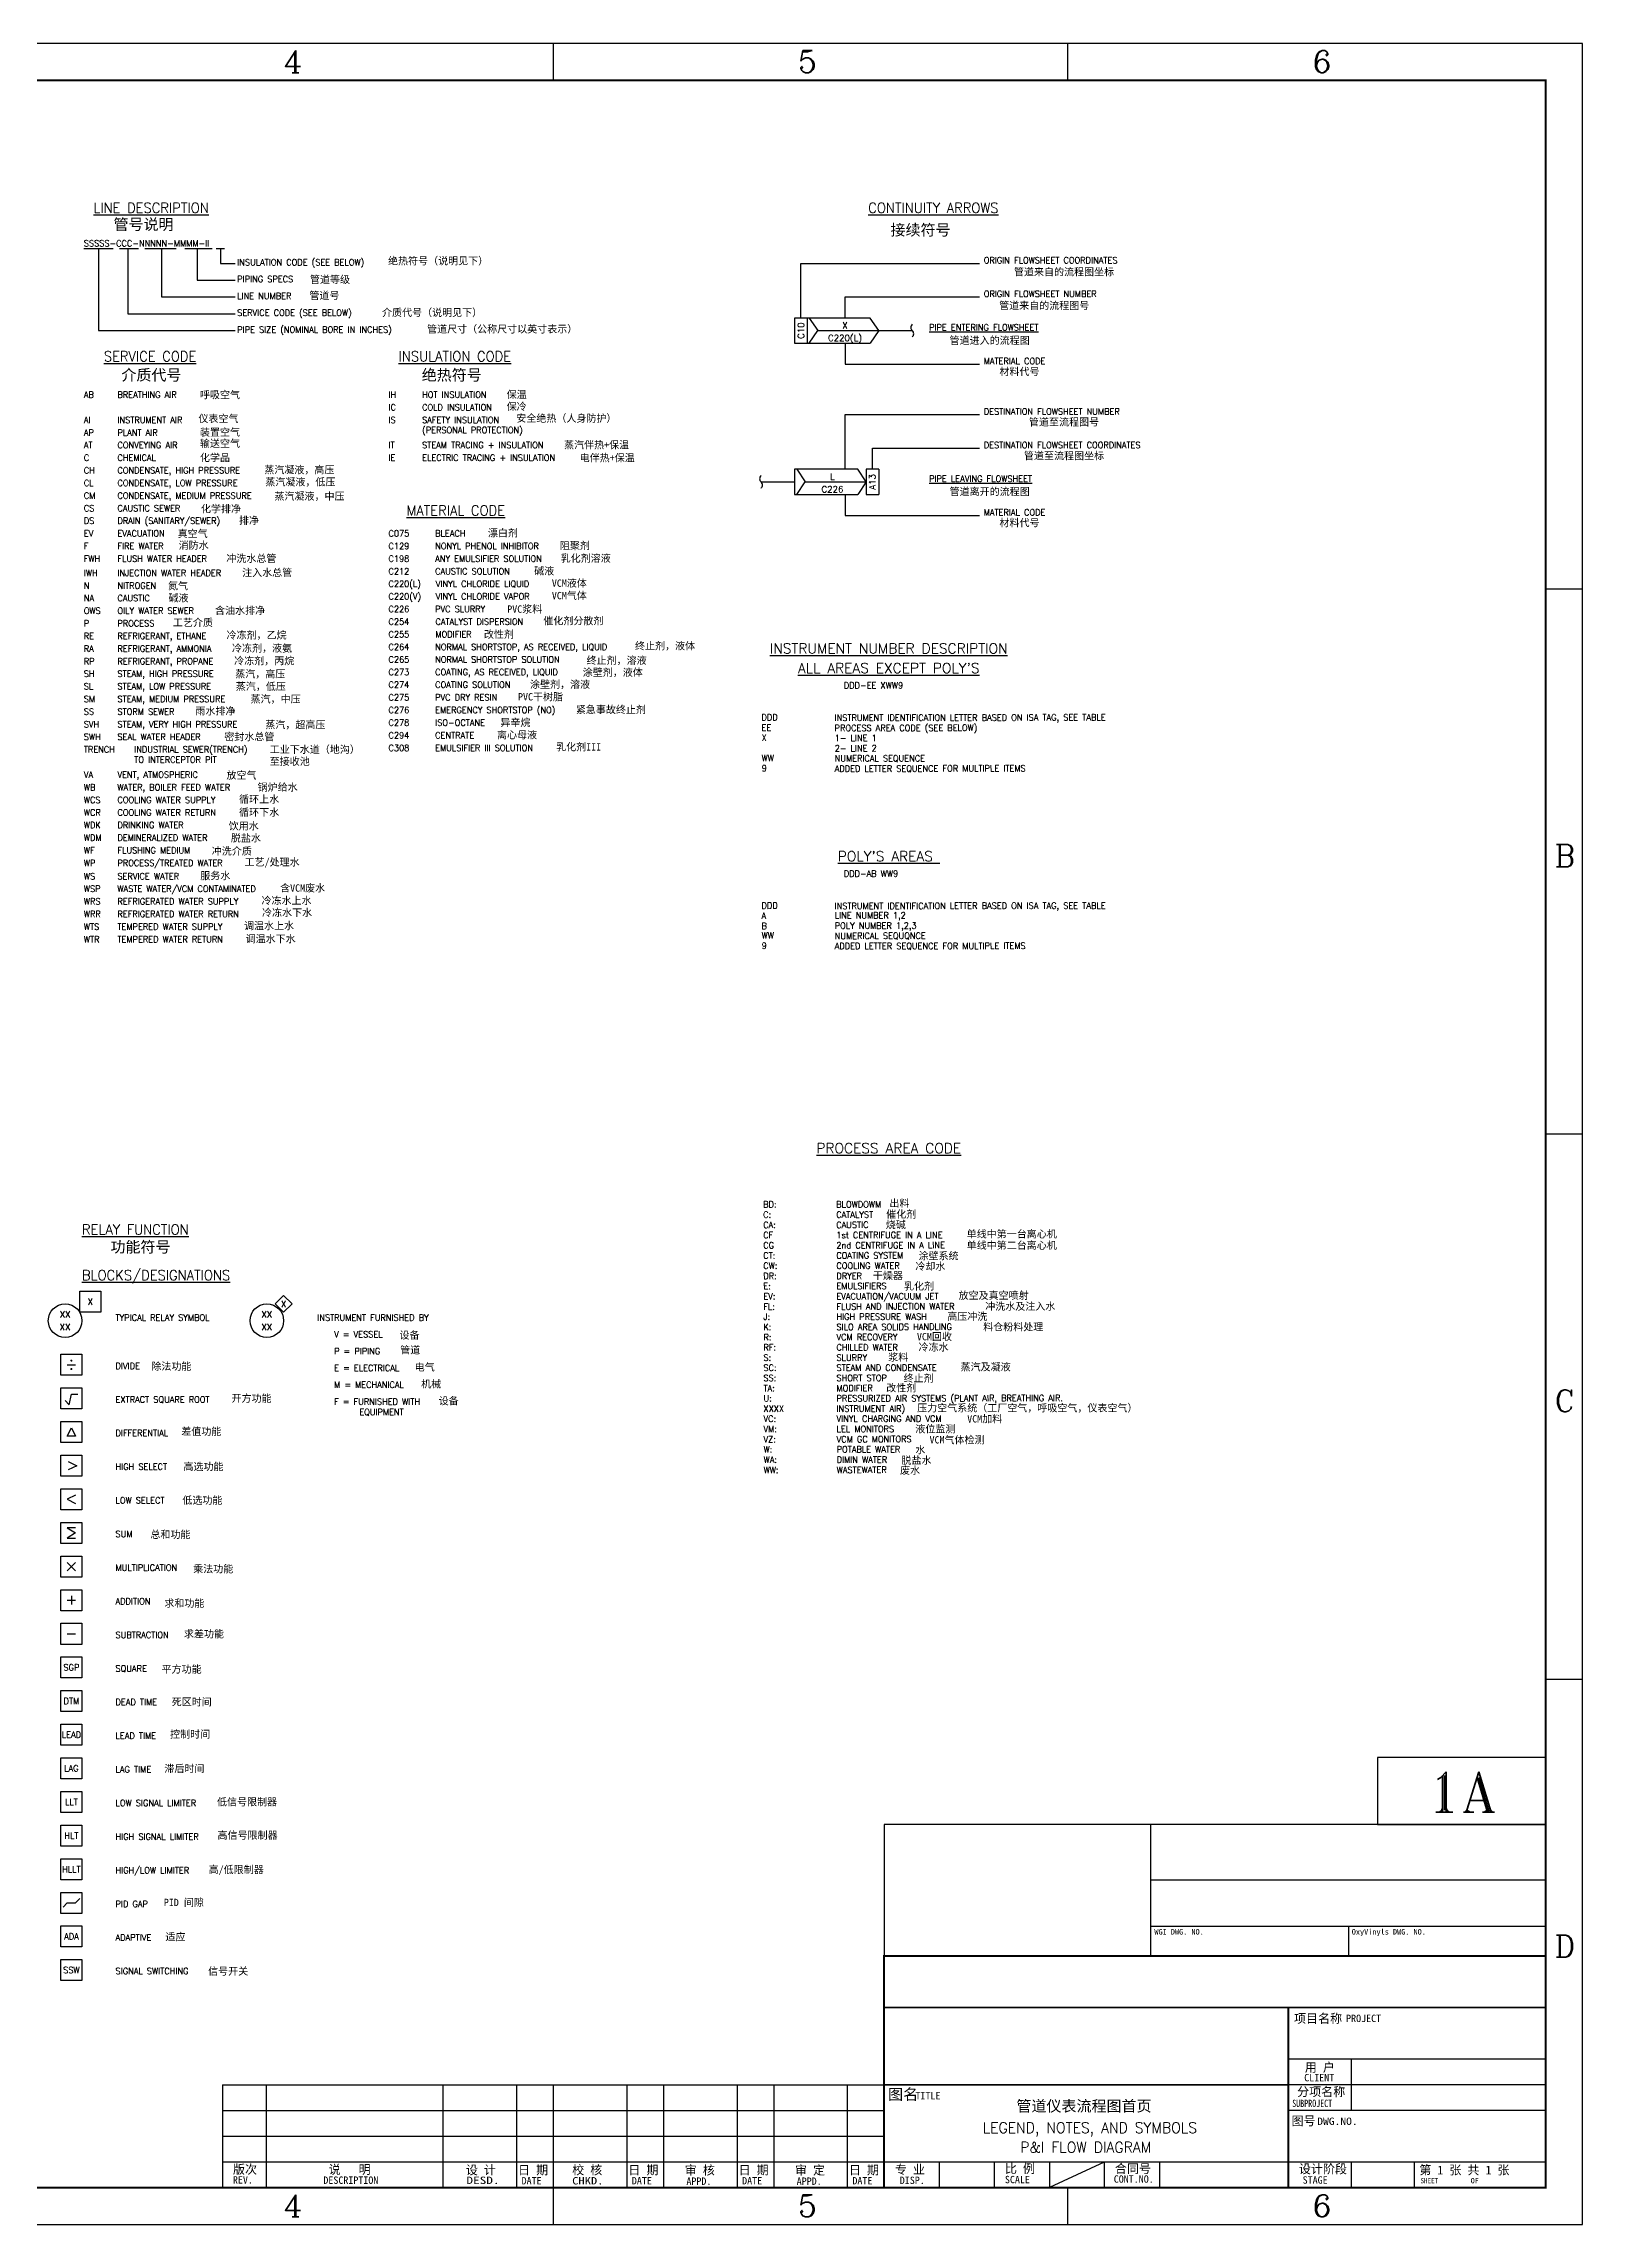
# Model space of a CAD drawing. Extents: x -384 to 457, y -225 to 369.
# Drawn here: x 37 to 457, y -225 to 369 of the extents above; entities that cross this region are included whole.
import ezdxf
from ezdxf.enums import TextEntityAlignment as Align

# ---------------------------------------------------------------- set-up
doc = ezdxf.new("R2010")
doc.units = 0
doc.header["$LTSCALE"] = 0.5
doc.header["$MEASUREMENT"] = 0
doc.layers.get('0').update_dxf_attribs({"linetype": 'CONTINUOUS'})
for name, color, linetype in [('1', 7, 'CONTINUOUS'), ('59', 7, 'CONTINUOUS'), ('BORDER', 5, 'CONTINUOUS'), ('EQUIPMENT', 1, 'CONTINUOUS'), ('INSTRUMENTS', 3, 'CONTINUOUS'), ('MEDIUM', 6, 'CONTINUOUS'), ('TEXT', 4, 'CONTINUOUS'), ('TEXTINST', 3, 'CONTINUOUS')]:
    doc.layers.add(name, color=color, linetype=linetype)
doc.styles.add('hz', font='SimSun.ttf')
doc.styles.add('ROMANC', font='ROMANC')
doc.styles.add('ROMANS', font='romans', dxfattribs={"width": 0.95, "height": 0.09375})
doc.styles.add('ROMANT', font='romant')
doc.styles.add('txt', font='TXT', dxfattribs={"height": 0.2})

# ---------------------------------------------------------------- blocks, each defined once
blk = doc.blocks.new('LM-INS')
at = {"layer": 'INSTRUMENTS'}
blk.add_circle((0.25, 0), 0.25, dxfattribs=at)
at = {"layer": 'TEXTINST', "style": 'ROMANS'}
for tag, height, p in [('MAJOR', 0.092839, (0.25, 0.046875)), ('MINOR', 0.0937, (0.25, -0.140625))]:
    blk.add_attdef(tag, text='', height=height, dxfattribs=at).set_placement(p, align=Align.CENTER)
blk = doc.blocks.new('BOX')
at = {"layer": 'INSTRUMENTS'}
for p, q in [((0, -0.15625), (0, 0.15625)), ((0, 0.15625), (0.3125, 0.15625)), ((0.3125, 0.15625), (0.3125, -0.15625)), ((0.3125, -0.15625), (0, -0.15625))]:
    blk.add_line(p, q, dxfattribs=at)
blk = doc.blocks.new('SQRT')
at = {"layer": 'INSTRUMENTS'}
for p, q in [((-0.0625, 0.0625), (0, 0)), ((0, 0), (0.03125, 0.15625)), ((0.03125, 0.15625), (0.125, 0.15625))]:
    blk.add_line(p, q, dxfattribs=at)
blk = doc.blocks.new('DELTA')
at = {"layer": 'INSTRUMENTS'}
for p, q in [((0, 0), (0.0625, 0.125)), ((0.125, 0), (0, 0)), ((0.0625, 0.125), (0.125, 0))]:
    blk.add_line(p, q, dxfattribs=at)
blk = doc.blocks.new('GT')
at = {"layer": 'INSTRUMENTS'}
for p, q in [((-0.125, 0.0625), (0, 0)), ((0, 0), (-0.125, -0.0625))]:
    blk.add_line(p, q, dxfattribs=at)
blk = doc.blocks.new('LT')
at = {"layer": 'INSTRUMENTS'}
for p, q in [((0.125, 0.0625), (0, 0)), ((0, 0), (0.125, -0.0625))]:
    blk.add_line(p, q, dxfattribs=at)
blk = doc.blocks.new('SUM')
at = {"layer": 'INSTRUMENTS'}
for p, q in [((0, 0.15625), (0.3125, 0.15625)), ((0, -0.15625), (0, 0.15625)), ((0.09375, 0.078125), (0.21875, 0)), ((0.21875, 0.078125), (0.09375, 0.078125)), ((0.21875, 0), (0.09375, -0.078125)), ((0.3125, 0.15625), (0.3125, -0.15625)), ((0.3125, -0.15625), (0, -0.15625)), ((0.09375, -0.078125), (0.21875, -0.078125))]:
    blk.add_line(p, q, dxfattribs=at)
blk = doc.blocks.new('FLOWSHT1')
at = {"layer": 'EQUIPMENT'}
for p, q in [((0, 0.1875), (0, -0.1875)), ((1.125, 0.1875), (0, 0.1875)), ((0.1875, 0.1875), (0.1875, -0.1875)), ((0.21875, 0.1875), (0.34375, 0)), ((0.21875, -0.1875), (0.34375, 0)), ((0.34375, 0), (1.25, 0)), ((1.25, 0), (1.125, 0.1875)), ((1.25, 0), (1.125, -0.1875)), ((0, -0.1875), (1.125, -0.1875))]:
    blk.add_line(p, q, dxfattribs=at)
at = {"layer": 'TEXT', "style": 'ROMANS'}
blk.add_attdef('ORIGIN', text='', height=0.09375, rotation=90, dxfattribs=at).set_placement((0.09375, 0), align=Align.MIDDLE)
for tag, p in [('FLOWSHEET', (0.75, 0.03125)), ('MATCODE', (0.75, -0.15625))]:
    blk.add_attdef(tag, text='', height=0.09375, dxfattribs=at).set_placement(p, align=Align.CENTER)
blk = doc.blocks.new('FLOWSHT2')
at = {"layer": 'EQUIPMENT'}
for p, q in [((-0.3125, 0.1875), (-1.25, 0.1875)), ((-1.25, 0.1875), (-1.25, -0.1875)), ((-1.21875, 0.1875), (-1.09375, 0)), ((-1.21875, -0.1875), (-1.09375, 0)), ((-1.09375, 0), (-0.1875, 0)), ((-0.1875, 0), (-0.3125, 0.1875)), ((-0.1875, 0), (-0.3125, -0.1875)), ((-0.1875, 0.1875), (-0.1875, -0.1875)), ((0, 0.1875), (-0.1875, 0.1875)), ((0, 0.1875), (0, -0.1875)), ((-1.25, -0.1875), (-0.3125, -0.1875)), ((-0.1875, -0.1875), (0, -0.1875))]:
    blk.add_line(p, q, dxfattribs=at)
at = {"layer": 'TEXT', "style": 'ROMANS'}
for tag, p in [('FLOWSHEET', (-0.6875, 0.03125)), ('MATCODE', (-0.6875, -0.15625))]:
    blk.add_attdef(tag, text='', height=0.09375, dxfattribs=at).set_placement(p, align=Align.CENTER)
blk.add_attdef('ORIGIN', text='', height=0.09375, rotation=90, dxfattribs=at).set_placement((-0.09375, 0), align=Align.MIDDLE)
blk = doc.blocks.new('LINEBRK')
at = {"layer": 'INSTRUMENTS'}
for centre, start, end in [((0.041, 0.047), 131.1859, 228.8141), ((-0.041, -0.047), 311.1859, 48.8141)]:
    blk.add_arc(centre, 0.0623, start, end, dxfattribs=at)
blk = doc.blocks.new('MULTIPLE')
at = {"layer": 'INSTRUMENTS'}
for p, q in [((0, 0), (0, 0.3125)), ((0, 0.3125), (0.3125, 0.3125)), ((0.3125, 0), (0, 0)), ((0.21875, 0.21875), (0.09375, 0.09375)), ((0.09375, 0.21875), (0.21875, 0.09375)), ((0.3125, 0.3125), (0.3125, 0))]:
    blk.add_line(p, q, dxfattribs=at)
blk = doc.blocks.new('RELAY')
at = {"layer": 'INSTRUMENTS'}
for p, q in [((0, 0.3125), (0.3125, 0.3125)), ((0, 0), (0, 0.3125)), ((0.3125, 0), (0, 0)), ((0.3125, 0.3125), (0.3125, 0))]:
    blk.add_line(p, q, dxfattribs=at)
at = {"layer": 'TEXT', "style": 'ROMANS', "width": 0.95}
blk.add_attdef('RELAY', text='', height=0.09375, dxfattribs=at).set_placement((0.15625, 0.15625), align=Align.MIDDLE)
blk = doc.blocks.new('FURNISH')
at = {"layer": 'INSTRUMENTS'}
for p, q in [((-0.0625, 0.0625), (0.0625, 0.1875)), ((0.0625, -0.0625), (-0.0625, 0.0625)), ((0.0625, 0.1875), (0.1875, 0.0625)), ((0.1875, 0.0625), (0.0625, -0.0625))]:
    blk.add_line(p, q, dxfattribs=at)
at = {"layer": 'TEXT', "style": 'ROMANS', "width": 0.95}
blk.add_attdef('FURNISH', text='', height=0.0938, dxfattribs=at).set_placement((0.0625, 0.0625), align=Align.MIDDLE)
blk = doc.blocks.new('PID_ABBR')
at = {"layer": 'MEDIUM'}
for p, q in [((-2.5, 1), (-2.5, 0)), ((0, 1), (-2.5, 1)), ((0, 0), (0, 1)), ((-2.5, 0), (0, 0))]:
    blk.add_line(p, q, dxfattribs=at)
at = {"layer": 'MEDIUM', "style": 'ROMANT'}
blk.add_attdef('ABBR', text='', height=0.6, dxfattribs=at).set_placement((-1.25, 0.1875), align=Align.CENTER)
blk = doc.blocks.new('V16')
at = {"layer": 'EQUIPMENT', "style": 'ROMANS'}
blk.add_attdef('EQUIP', text='', height=0.15, dxfattribs=at).set_placement((0, 0), align=Align.MIDDLE)

msp = doc.modelspace()

# ---------------------------------------------------------------- linework, layer by layer
at = {"color": 1}
for p, q in [((456.63, 368.65), (-384.37, 368.65)), ((176.31, 358.65), (176.31, 368.65)), ((316.48, 358.65), (316.48, 368.65)), ((456.63, -225.35), (456.63, 368.65)), ((446.63, 220.15), (456.63, 220.15)), ((446.63, 71.65), (456.63, 71.65)), ((446.63, -76.85), (456.63, -76.85)), ((176.31, -225.35), (176.31, -215.35)), ((316.48, -225.35), (316.48, -215.35)), ((-384.37, -225.35), (456.63, -225.35))]:
    msp.add_line(p, q, dxfattribs=at)
at = {"color": 30, "linetype": 'Continuous'}
msp.add_line((392.9, -144.14), (392.9, -152.27), dxfattribs=at)
at = {"color": 1, "const_width": 0.5}
for points in [[(446.63, -215.35), (446.63, 358.65), (-359.37, 358.65), (-359.37, -215.35)], [(-359.37, -215.35), (446.63, -215.35)]]:
    msp.add_lwpolyline(points, dxfattribs=at)
at = {"layer": '1'}
for p, q in [((446.63, -116.47), (266.38, -116.47)), ((266.39, -116.47), (266.39, -152.27)), ((339.03, -152.27), (339.03, -116.47)), ((446.63, -116.47), (446.63, -152.27)), ((339.03, -131.51), (446.63, -131.51)), ((339.03, -144.14), (446.63, -144.14)), ((339.03, -144.14), (446.63, -144.14)), ((339.03, -144.14), (446.63, -144.14)), ((446.63, -180.31), (376.53, -180.31)), ((393.75, -187.32), (393.75, -180.31)), ((86.14, -187.32), (266.39, -187.32)), ((86.14, -187.32), (86.14, -215.37)), ((98.16, -215.35), (98.16, -187.32)), ((146.22, -187.32), (146.22, -215.35)), ((166.25, -187.32), (166.25, -215.35)), ((176.26, -187.32), (176.26, -215.35)), ((196.29, -187.32), (196.29, -215.35)), ((206.31, -187.32), (206.31, -215.35)), ((226.33, -187.32), (226.33, -215.35)), ((236.35, -187.32), (236.35, -215.35)), ((256.37, -187.32), (256.37, -215.35)), ((446.63, -187.32), (376.53, -187.32)), ((393.75, -194.32), (393.75, -187.32)), ((86.14, -194.32), (266.39, -194.32)), ((446.63, -194.32), (376.53, -194.32)), ((86.14, -201.33), (266.39, -201.33)), ((86.14, -208.34), (266.39, -208.34)), ((266.39, -208.34), (446.63, -208.34)), ((281.49, -215.24), (281.49, -208.34)), ((296.51, -215.24), (296.51, -208.34)), ((311.53, -215.24), (311.53, -208.34)), ((326.47, -215.24), (326.47, -208.34)), ((341.49, -215.24), (341.49, -208.34)), ((393.76, -215.42), (393.76, -208.38)), ((410.92, -215.24), (410.92, -208.34))]:
    msp.add_line(p, q, dxfattribs=at)
for points in [[(446.63, -166.29, 0.501, 0.501, 0), (446.63, -152.27, 0.501, 0.501, 0), (266.39, -152.27, 0.501, 0.501, 0), (266.39, -166.29, 0.501, 0.501, 0)], [(266.39, -166.29, 0.501, 0.501, 0), (266.39, -215.35, 0.501, 0.501, 0), (446.63, -215.35, 0.501, 0.501, 0), (446.63, -166.29, 0.501, 0.501, 0)], [(266.39, -166.29, 0.501, 0.501, 0), (446.63, -166.29, 0.501, 0.501, 0)], [(376.53, -215.35, 0.501, 0.501, 0), (376.53, -166.29, 0.501, 0.501, 0)], [(266.39, -187.32, 0.501, 0.501, 0), (376.53, -187.32, 0.501, 0.501, 0)]]:
    msp.add_lwpolyline(points, format="xyseb", dxfattribs=at)
at = {"layer": 'EQUIPMENT'}
for p, q in [((264.92, 290.47), (274.08, 290.47)), ((232.87, 249.26), (242.02, 249.26))]:
    msp.add_line(p, q, dxfattribs=at)
at = {"layer": 'INSTRUMENTS'}
for p, q in [((43.86, 8.78), (46.15, 8.78)), ((42.14, -52.47), (47.87, -52.47)), ((42.14, -58.2), (42.14, -52.47)), ((47.87, -52.47), (47.87, -58.2)), ((47.87, -58.2), (42.14, -58.2)), ((43.86, -55.34), (46.15, -55.34)), ((45, -54.19), (45, -56.48)), ((42.14, -61.63), (47.87, -61.63)), ((42.14, -67.36), (42.14, -61.63)), ((43.86, -64.49), (46.15, -64.49)), ((47.87, -61.63), (47.87, -67.36)), ((47.87, -67.36), (42.14, -67.36)), ((42.14, -140.63), (42.14, -134.91)), ((42.14, -134.91), (47.87, -134.91)), ((47.87, -134.91), (47.87, -140.63)), ((47.87, -140.63), (42.14, -140.63)), ((43.86, -137.77), (42.71, -138.91)), ((43.86, -137.77), (46.15, -137.77)), ((46.15, -137.77), (47.29, -136.62))]:
    msp.add_line(p, q, dxfattribs=at)
at = {"layer": 'INSTRUMENTS', "const_width": 0.286}
for points in [[(44.86, 9.92, 1), (45.15, 9.92, 1)], [(44.86, 7.63, 1), (45.15, 7.63, 1)]]:
    msp.add_lwpolyline(points, format="xyb", close=True, dxfattribs=at)
at = {"layer": 'TEXT'}
for p, q in [((48.38, 312.8), (56.4, 312.8)), ((52.39, 312.8), (52.39, 290.47)), ((58.11, 312.8), (63.27, 312.8)), ((60.4, 312.8), (60.4, 295.05)), ((64.98, 312.8), (73.57, 312.8)), ((69.56, 312.8), (69.56, 299.63)), ((75.86, 312.8), (83.3, 312.8)), ((79.29, 312.8), (79.29, 304.21)), ((84.45, 312.8), (86.74, 312.8)), ((85.59, 312.8), (85.59, 308.79)), ((79.29, 304.21), (89.6, 304.21)), ((85.59, 308.79), (89.6, 308.79)), ((243.74, 293.91), (243.74, 308.79)), ((243.74, 308.79), (292.4, 308.79)), ((69.56, 299.63), (89.6, 299.63)), ((255.76, 293.91), (255.76, 299.63)), ((255.76, 299.63), (292.4, 299.63)), ((60.4, 295.05), (89.6, 295.05)), ((52.39, 290.47), (89.6, 290.47)), ((255.76, 287.04), (255.76, 281.31)), ((255.76, 281.31), (292.4, 281.31)), ((255.76, 252.69), (255.76, 267.58)), ((255.76, 267.58), (292.4, 267.58)), ((263.21, 252.69), (263.21, 258.42)), ((263.21, 258.42), (292.4, 258.42)), ((255.76, 245.82), (255.76, 240.1)), ((255.76, 240.1), (292.4, 240.1)), ((311.53, -215.24), (326.47, -208.34))]:
    msp.add_line(p, q, dxfattribs=at)

# ---------------------------------------------------------------- block references
at = {"layer": 'BORDER', "xscale": 18.31818181818182, "yscale": 18.31818181818182, "zscale": 18.31818181818182}
msp.add_blockref('PID_ABBR', (446.63, -116.47), dxfattribs=at).add_auto_attribs({'ABBR': '1A'})
at = {"layer": 'EQUIPMENT', "xscale": 18.31818181818182, "yscale": 18.31818181818182, "zscale": 18.31818181818182}
for name, p in [('LINEBRK', (274.08, 290.47)), ('MULTIPLE', (42.14, -49.04))]:
    msp.add_blockref(name, p, dxfattribs=at)
at = {"layer": 'EQUIPMENT', "xscale": 18.31818181818182, "yscale": 18.31818181818182, "zscale": 18.31818181818182, "rotation": 180}
msp.add_blockref('LINEBRK', (232.87, 249.26), dxfattribs=at)
at = {"layer": 'EQUIPMENT', "xscale": 18.31818181818182, "yscale": 18.31818181818182, "zscale": 18.31818181818182}
for name, p, values in [('V16', (267.66, 203.91), {'EQUIP': '%%uINSTRUMENT NUMBER DESCRIPTION'}), ('V16', (267.66, 198.56), {'EQUIP': "%%uALL AREAS EXCEPT POLY'S"}), ('V16', (267.66, 147.3), {'EQUIP': "%%uPOLY'S AREAS "}), ('V16', (267.66, 67.79), {'EQUIP': '%%uPROCESS AREA CODE'}), ('RELAY', (42.14, -76.52), {'RELAY': 'SGP'}), ('RELAY', (42.14, -85.68), {'RELAY': 'DTM'}), ('RELAY', (42.14, -94.83), {'RELAY': 'LEAD'}), ('RELAY', (42.14, -103.99), {'RELAY': 'LAG'}), ('RELAY', (42.14, -113.15), {'RELAY': 'LLT'}), ('RELAY', (42.14, -122.31), {'RELAY': 'HLT'}), ('RELAY', (42.14, -131.47), {'RELAY': 'HLLT'}), ('RELAY', (42.14, -149.79), {'RELAY': 'ADA'}), ('RELAY', (42.14, -158.95), {'RELAY': 'SSW'})]:
    msp.add_blockref(name, p, dxfattribs=at).add_auto_attribs(values)
at = {"layer": 'INSTRUMENTS', "xscale": 18.31818181818182, "yscale": 18.31818181818182, "zscale": 18.31818181818182}
for name, p, values in [('RELAY', (47.29, 23.09), {'RELAY': 'X'}), ('FURNISH', (101.67, 24.23), {'FURNISH': 'X'})]:
    msp.add_blockref(name, p, dxfattribs=at).add_auto_attribs(values)
for name, p in [('BOX', (42.14, 8.78)), ('BOX', (42.14, -0.38)), ('SQRT', (44.43, -2.1)), ('BOX', (42.14, -9.54)), ('DELTA', (43.86, -10.68)), ('SUM', (42.14, -37.02))]:
    msp.add_blockref(name, p, dxfattribs=at)
at = {"layer": 'TEXT', "xscale": 18.31818181818182, "yscale": 18.31818181818182, "zscale": 18.31818181818182}
for name, p, values in [('FLOWSHT1', (242.02, 290.47), {'FLOWSHEET': 'X', 'MATCODE': 'C220(L)', 'ORIGIN': 'C10'}), ('FLOWSHT2', (264.92, 249.26), {'FLOWSHEET': 'L', 'MATCODE': 'C226', 'ORIGIN': 'A13'}), ('LM-INS', (38.71, 20.8), {'MAJOR': 'XX', 'MINOR': 'XX'}), ('LM-INS', (93.66, 20.8), {'MAJOR': 'XX', 'MINOR': 'XX'})]:
    msp.add_blockref(name, p, dxfattribs=at).add_auto_attribs(values)
for name, p in [('BOX', (42.14, -18.7)), ('GT', (46.43, -18.7)), ('BOX', (42.14, -27.86)), ('LT', (43.86, -27.86))]:
    msp.add_blockref(name, p, dxfattribs=at)

# ---------------------------------------------------------------- texts
at = {"color": 1, "style": 'ROMANC'}
for s, p in [('4', (102.8, 360.73)), ('5', (242.97, 360.73)), ('6', (383.14, 360.73)), ('B', (449.07, 144.46)), ('C', (449.07, -4.04)), ('D', (449.07, -152.54)), ('4', (102.8, -223.27)), ('5', (242.97, -223.27)), ('6', (383.14, -223.27))]:
    msp.add_text(s, height=6, dxfattribs=at).set_placement(p)
at = {"layer": '1', "style": 'txt'}
for s, p in [('WGI DWG. NO.', (340.02, -144.91)), ('OxyVinyls DWG. NO.', (393.8, -144.91))]:
    msp.add_text(s, height=1.4995, dxfattribs=at).set_placement(p, align=Align.TOP_LEFT)
at = {"layer": '1', "style": 'hz'}
for s, height, p in [('项目名称', 2.403, (378.06, -170.48)), ('PROJECT', 2.003, (392.26, -170.24)), ('用 户', 2.403, (381.01, -183.8)), ('图名', 3.004, (267.48, -191.45)), ('TITLE', 2.003, (274.94, -191.28)), ('分项名称', 2.403, (378.91, -190.43)), (' CLIENT', 2.003, (379.48, -186.38)), ('图号', 2.403, (377.38, -198.38)), ('版次', 2.403, (89.01, -211.57)), ('REV.', 2.003, (88.99, -214.23)), ('DESCRIPTION', 2.0027, (113.63, -214.31)), ('说   明', 2.403, (115.07, -211.62)), ('设 计', 2.403, (152.45, -211.75)), ('日 期', 2.403, (166.69, -211.75)), ('DATE', 2.003, (167.64, -214.46)), ('校 核', 2.403, (181.42, -211.74)), ('日 期', 2.403, (196.73, -211.75)), ('DATE', 2.003, (197.68, -214.46)), ('审 核', 2.403, (212.1, -211.81)), ('APPD.', 2.003, (212.54, -214.58)), ('日 期', 2.403, (226.77, -211.75)), ('DATE', 2.003, (227.72, -214.46)), ('审 定', 2.403, (242.14, -211.81)), ('APPD.', 2.003, (242.58, -214.58)), ('日 期', 2.403, (256.81, -211.75)), ('DATE', 2.003, (257.76, -214.46)), ('专 业', 2.403, (269.34, -211.61)), ('DISP.', 2.003, (270.67, -214.35)), ('SCALE', 2.003, (299.31, -214.14)), ('比 例', 2.403, (299.31, -211.38)), ('CONT.NO.', 2.003, (328.96, -214)), ('合同号', 2.403, (329.27, -211.38)), ('设计阶段', 2.403, (379.39, -211.47)), ('STAGE', 2.003, (380.42, -214.26)), ('第 1 张 共 1 张', 2.4032, (412.21, -211.75))]:
    msp.add_text(s, height=height, dxfattribs=at).set_placement(p)
for s, height, width, p in [('SUBPROJECT', 2.003, 0.8, (377.57, -193.39)), ('OF', 1.442, 0.950872, (426.2, -214.17))]:
    msp.add_text(s, height=height, dxfattribs=dict(at, width=width)).set_placement(p)
for s, height, width, p, p2 in [('DWG.NO.', 2.003, 1.214724, (384.4, -198.27), (395.42, -198.27)), ('DESD.', 2.003, 1.449016, (152.61, -214.35), (161.63, -214.35)), ('CHKD.', 2.003, 1.368515, (181.42, -214.48), (189.93, -214.48)), ('SHEET', 1.442, 0.950872, (412.53, -214.16), (417.33, -214.16))]:
    msp.add_text(s, height=height, dxfattribs=dict(at, width=width)).set_placement(p, p2, align=Align.FIT)
at = {"layer": '59', "color": 7, "linetype": 'Continuous', "style": 'ROMANS', "width": 0.95}
for s, p in [('LEGEND, NOTES, AND SYMBOLS', (322.46, -199.49)), ('P&I FLOW DIAGRAM', (321.33, -204.33))]:
    msp.add_text(s, height=2.9309, dxfattribs=at).set_placement(p, align=Align.MIDDLE)
at = {"layer": 'TEXT', "style": 'ROMANS', "width": 0.95}
for s, p in [('%%ULINE DESCRIPTION', (66.7, 322.53)), ('%%UCONTINUITY ARROWS', (279.81, 322.53)), ('%%USERVICE CODE', (66.43, 282.1)), ('%%UINSULATION CODE', (149.44, 282.1)), ('%%UMATERIAL CODE', (149.7, 240.1))]:
    msp.add_text(s, height=2.7477, dxfattribs=at).set_placement(p, align=Align.CENTER)
at = {"layer": 'TEXT', "style": 'hz'}
for s, height, p in [('管号说明', 3, (56.46, 317.93)), ('绝热符号（说明见下）', 2, (131.26, 308.48)), ('管道等级', 2, (109.98, 303.39)), ('管道号', 2, (109.83, 299.05)), ('介质代号（说明见下）', 2, (129.61, 294.4)), ('管道尺寸（公称尺寸以英寸表示）', 2, (141.89, 289.91)), ('介质代号', 3, (58.61, 276.89)), ('绝热符号', 3, (140.43, 276.89)), ('呼吸空气', 2, (80.01, 272)), ('保温', 2, (163.56, 272.07)), ('仪表空气', 2, (79.6, 265.51)), ('保冷', 2, (163.56, 268.8)), ('安全绝热（人身防护）', 2, (166.21, 265.61)), ('装置空气', 2, (80.01, 261.79)), ('输送空气', 2, (80.01, 258.75)), ('化学品', 2, (80.01, 254.88)), ('蒸汽伴热+保温', 2, (179.22, 258.36)), ('电伴热+保温', 2, (183.46, 254.83)), ('蒸汽凝液，高压', 2, (97.55, 251.57)), ('蒸汽凝液，低压', 2, (97.83, 248.26)), ('蒸汽凝液，中压', 2, (100.31, 244.39)), ('化学排净', 2, (80.29, 240.94)), ('排净', 2, (90.65, 237.77)), ('真空气', 2, (73.94, 234.18)), ('消防水', 2, (74.21, 231.01)), ('漂白剂', 2, (158.46, 234.35)), ('阻聚剂', 2, (178.07, 230.91)), ('冲洗水总管', 2, (87.19, 227.42)), ('注入水总管', 2, (91.51, 223.55)), ('碱液', 2, (171.08, 224.03)), ('乳化剂溶液', 2, (178.28, 227.47)), ('氮气', 2, (71.31, 219.95)), ('VCM液体', 2, (175.88, 220.69)), ('碱液', 2, (71.46, 216.67)), ('含油水排净', 2, (84.12, 213.25)), ('PVC浆料', 2, (163.73, 213.62)), ('VCM气体', 2, (175.88, 217.31)), ('工艺介质', 2, (72.65, 209.97)), ('冷冻剂，乙烷', 2, (87.25, 206.55)), ('改性剂', 2, (157.38, 206.75)), ('催化剂分散剂', 2, (173.55, 210.45)), ('冷冻剂，液氨', 2, (88.74, 202.98)), ('终止剂，溶液', 2, (185.34, 199.65)), ('终止剂，液体', 2, (198.53, 203.62)), ('冷冻剂，丙烷', 2, (89.34, 199.55)), ('蒸汽，高压', 2, (89.63, 195.98)), ('涂壁剂，液体', 2, (184.29, 196.39)), ('蒸汽，低压', 2, (89.78, 192.56)), ('蒸汽，中压', 2, (93.8, 189.13)), ('PVC干树脂', 2, (166.66, 189.74)), ('涂壁剂，溶液', 2, (169.93, 193.12)), ('雨水排净', 2, (78.76, 185.86)), ('蒸汽，超高压', 2, (97.83, 182.13)), ('异辛烷', 2, (161.87, 182.74)), ('紧急事故终止剂', 2, (182.42, 186.24)), ('密封水总管', 2, (86.65, 178.86)), ('离心母液', 2, (160.94, 179.35)), ('乳化剂III', 2, (177.05, 176.09)), ('工业下水道（地沟）', 2, (99.02, 175.39)), ('至接收池', 2, (99.02, 172.15)), ('放空气', 2, (87.25, 168.39)), ('锅炉给水', 2, (95.74, 165.12)), ('循环上水', 2, (90.68, 161.84)), ('循环下水', 2, (90.68, 158.27)), ('饮用水', 2, (87.85, 154.55)), ('冲洗介质', 2, (83.23, 147.7)), ('脱盐水', 2, (88.44, 151.27)), ('服务水', 2, (80.1, 141)), ('工艺/处理水', 2, (92.17, 144.72)), ('含VCM废水', 2, (101.85, 137.65)), ('冷冻水上水', 2, (96.78, 134.23)), ('冷冻水下水', 2, (96.93, 130.95)), ('调温水上水', 2, (92.02, 127.38)), ('调温水下水', 2, (92.46, 123.81)), ('出料', 2, (267.85, 51.78)), ('烧碱', 2, (266.86, 45.95)), ('催化剂', 2, (266.97, 48.81)), ('单线中第一台离心机', 2, (288.89, 43.42)), ('单线中第二台离心机', 2, (288.89, 40.34)), ('冷却水', 2, (274.9, 34.61)), ('涂壁系统', 2, (275.78, 37.47)), ('干燥器', 2, (263.34, 32.08)), ('乳化剂', 2, (271.82, 29.22)), ('放空及真空喷射', 2, (286.68, 26.69)), ('冲洗水及注入水', 2, (293.95, 23.72)), ('设备', 2, (134.39, 15.86)), ('高压冲洗', 2, (283.6, 20.97)), ('料仓粉料处理', 2, (293.4, 18.11)), ('管道', 2, (134.58, 11.82)), ('浆料', 2, (267.52, 9.85)), ('VCM回收', 2, (275.34, 15.46)), ('冷冻水', 2, (275.78, 12.6)), ('除法功能', 2, (66.79, 7.38)), ('电气', 2, (138.52, 7.14)), ('终止剂', 2, (271.71, 4.13)), ('蒸汽及凝液', 2, (287.23, 7.21)), ('开方功能', 2, (88.61, -1.35)), ('机械', 2, (140.27, 2.55)), ('设备', 2, (145.05, -2.04)), ('改性剂', 2, (266.97, 1.49)), ('压力空气系统（工厂空气，呼吸空气，仪表空气）', 2, (275.41, -3.96)), ('VCM加料', 2, (289.04, -6.94)), ('差值功能', 2, (74.94, -10.36)), ('液位监测', 2, (274.89, -9.67)), ('VCM气体检测', 2, (278.78, -12.65)), ('高选功能', 2, (75.52, -19.95)), ('脱盐水', 2, (271.12, -18.23)), ('水', 2, (274.89, -15.37)), ('废水', 2, (270.74, -20.96)), ('低选功能', 2, (75.23, -29.11)), ('总和功能', 2, (66.52, -38.43)), ('乘法功能', 2, (78.17, -47.79)), ('求和功能', 2, (70.32, -57.15)), ('求差功能', 2, (75.64, -65.51)), ('平方功能', 2, (69.56, -75.12)), ('死区时间', 2, (72.31, -84.04)), ('控制时间', 2, (71.88, -92.84)), ('滞后时间', 2, (70.32, -102.2)), ('低信号限制器', 2, (84.66, -111.28)), ('高信号限制器', 2, (84.8, -120.36)), ('高/低限制器', 2, (82.38, -129.72)), ('PID 间隙', 2, (70.18, -138.66)), ('适应', 2, (70.6, -148.02)), ('信号开关', 2, (82.24, -157.38))]:
    msp.add_text(s, height=height, dxfattribs=at).set_placement(p)
at = {"layer": 'TEXT', "style": 'ROMANS', "width": 0.95}
for s, height, p in [('SSSSS-CCC-NNNNN-MMMM-II', 1.7173, (48.38, 313.37)), ('INSULATION CODE (SEE BELOW)', 1.7173, (90.17, 308.22)), ('ORIGIN FLOWSHEET COORDINATES', 1.7173, (293.54, 308.79)), ('PIPING SPECS', 1.7173, (90.17, 303.64)), ('LINE NUMBER', 1.7173, (90.17, 299.06)), ('ORIGIN FLOWSHEET NUMBER', 1.7173, (293.54, 299.63)), ('SERVICE CODE (SEE BELOW)', 1.7173, (90.17, 294.48)), ('PIPE SIZE (NOMINAL BORE IN INCHES)', 1.7173, (90.17, 289.9)), ('%%UPIPE ENTERING FLOWSHEET', 1.7173, (278.66, 290.47)), ('MATERIAL CODE', 1.7173, (293.54, 281.31)), ('AB', 1.717, (48.38, 272.16)), ('BREATHING AIR', 1.7173, (57.54, 272.16)), ('IH', 1.717, (131.39, 272.16)), ('HOT INSULATION', 1.7173, (140.54, 272.16)), ('IC', 1.717, (131.39, 268.72)), ('COLD INSULATION', 1.7173, (140.54, 268.72)), ('DESTINATION FLOWSHEET NUMBER', 1.7173, (293.54, 267.58)), ('AI', 1.717, (48.38, 265.29)), ('AP', 1.717, (48.38, 261.85)), ('INSTRUMENT AIR', 1.7173, (57.54, 265.29)), ('PLANT AIR', 1.717, (57.54, 261.85)), ('IS', 1.717, (131.39, 265.29)), ('SAFETY INSULATION', 1.7173, (140.54, 265.29)), ('(PERSONAL PROTECTION)', 1.7173, (140.54, 262.51)), ('AT', 1.717, (48.38, 258.42)), ('C', 1.72, (48.38, 254.98)), ('CONVEYING AIR', 1.7173, (57.54, 258.42)), ('CHEMICAL', 1.717, (57.54, 254.98)), ('IT', 1.717, (131.39, 258.42)), ('IE', 1.717, (131.39, 254.98)), ('STEAM TRACING + INSULATION', 1.7173, (140.54, 258.42)), ('ELECTRIC TRACING + INSULATION', 1.7173, (140.54, 254.98)), ('DESTINATION FLOWSHEET COORDINATES', 1.7173, (293.54, 258.42)), ('CH', 1.717, (48.38, 251.55)), ('CL', 1.717, (48.38, 248.11)), ('CONDENSATE, HIGH PRESSURE', 1.7173, (57.54, 251.55)), ('CONDENSATE, LOW PRESSURE', 1.7173, (57.54, 248.11)), ('%%UPIPE LEAVING FLOWSHEET', 1.7173, (278.66, 249.26)), ('CM', 1.717, (48.38, 244.68)), ('CONDENSATE, MEDIUM PRESSURE', 1.7173, (57.54, 244.68)), ('CS', 1.717, (48.38, 241.24)), ('DS', 1.717, (48.38, 237.81)), ('CAUSTIC SEWER', 1.7173, (57.54, 241.24)), ('DRAIN (SANITARY/SEWER)', 1.7173, (57.54, 237.81)), ('MATERIAL CODE', 1.7173, (293.54, 240.1)), ('EV', 1.717, (48.38, 234.37)), ('F', 1.72, (48.38, 230.94)), ('EVACUATION', 1.717, (57.54, 234.37)), ('FIRE WATER', 1.717, (57.54, 230.94)), ('C075', 1.717, (131.39, 234.37)), ('C129', 1.717, (131.39, 230.94)), ('BLEACH', 1.717, (144.1, 234.37)), ('NONYL PHENOL INHIBITOR', 1.7173, (144.1, 230.94)), ('FWH', 1.717, (48.38, 227.5)), ('FLUSH WATER HEADER', 1.7173, (57.54, 227.5)), ('C198', 1.717, (131.39, 227.5)), ('C212', 1.717, (131.39, 224.07)), ('ANY EMULSIFIER SOLUTION', 1.7173, (144.1, 227.5)), ('CAUSTIC SOLUTION', 1.7173, (144.1, 224.07)), ('IWH', 1.717, (48.38, 223.62)), ('N', 1.72, (48.38, 220.18)), ('INJECTION WATER HEADER', 1.7173, (57.54, 223.62)), ('NITROGEN', 1.717, (57.54, 220.18)), ('C220(L)', 1.717, (131.39, 220.64)), ('VINYL CHLORIDE LIQUID', 1.7173, (144.25, 220.64)), ('OWS', 1.717, (48.38, 213.31)), ('NA', 1.717, (48.38, 216.75)), ('CAUSTIC', 1.717, (57.54, 216.75)), ('OILY WATER SEWER', 1.7173, (57.54, 213.31)), ('C220(V)', 1.717, (131.39, 217.2)), ('C226', 1.717, (131.39, 213.77)), ('VINYL CHLORIDE VAPOR', 1.7173, (144.25, 217.2)), ('PVC SLURRY', 1.717, (144.1, 213.77)), ('P', 1.72, (48.38, 209.88)), ('RE', 1.717, (48.38, 206.44)), ('PROCESS', 1.717, (57.54, 209.88)), ('REFRIGERANT, ETHANE', 1.7173, (57.54, 206.44)), ('C254', 1.717, (131.39, 210.33)), ('C255', 1.717, (131.39, 206.9)), ('CATALYST DISPERSION', 1.7173, (144.17, 210.33)), ('MODIFIER', 1.717, (144.17, 206.9)), ('RA', 1.717, (48.38, 203.01)), ('REFRIGERANT, AMMONIA', 1.7173, (57.54, 203.01)), ('C264', 1.717, (131.39, 203.46)), ('NORMAL SHORTSTOP, AS RECEIVED, LIQUID', 1.7173, (144.1, 203.46)), ('SH', 1.717, (48.38, 196.14)), ('RP', 1.717, (48.38, 199.57)), ('STEAM, HIGH PRESSURE', 1.7173, (57.54, 196.14)), ('REFRIGERANT, PROPANE', 1.7173, (57.54, 199.57)), ('C265', 1.717, (131.39, 200.03)), ('C273', 1.717, (131.39, 196.59)), ('COATING, AS RECEIVED, LIQUID', 1.7173, (144.1, 196.59)), ('NORMAL SHORTSTOP SOLUTION', 1.7173, (144.1, 200.03)), ('SL', 1.717, (48.38, 192.71)), ('SM', 1.717, (48.38, 189.27)), ('STEAM, LOW PRESSURE', 1.7173, (57.54, 192.71)), ('STEAM, MEDIUM PRESSURE', 1.7173, (57.54, 189.27)), ('C274', 1.717, (131.39, 193.16)), ('C275', 1.717, (131.39, 189.7)), ('COATING SOLUTION', 1.7173, (144.1, 193.16)), ('PVC DRY RESIN', 1.7173, (144.1, 189.7)), ('SS', 1.717, (48.38, 185.84)), ('STORM SEWER', 1.7173, (57.54, 185.84)), ('C276', 1.717, (131.39, 186.26)), ('C278', 1.717, (131.39, 182.83)), ('EMERGENCY SHORTSTOP (NO)', 1.7173, (144.1, 186.26)), ('ISO-OCTANE', 1.717, (144.1, 182.83)), ('SVH', 1.717, (48.38, 182.4)), ('SWH', 1.717, (48.38, 178.97)), ('STEAM, VERY HIGH PRESSURE', 1.7173, (57.54, 182.4)), ('SEAL WATER HEADER', 1.7173, (57.54, 178.97)), ('C294', 1.717, (131.39, 179.39)), ('CENTRATE', 1.717, (144.1, 179.39)), ('TRENCH', 1.717, (48.38, 175.53)), ('TO INTERCEPTOR PIT', 1.7173, (62.12, 172.75)), ('INDUSTRIAL SEWER(TRENCH)', 1.7173, (62.12, 175.53)), ('C308', 1.717, (131.39, 175.96)), ('EMULSIFIER III SOLUTION', 1.7173, (144.1, 175.96)), ('VA', 1.717, (48.38, 168.66)), ('WB', 1.717, (48.38, 165.23)), ('VENT, ATMOSPHERIC', 1.7173, (57.54, 168.66)), ('WATER, BOILER FEED WATER', 1.7173, (57.54, 165.23)), ('WCS', 1.717, (48.38, 161.79)), ('COOLING WATER SUPPLY', 1.7173, (57.54, 161.79)), ('WCR', 1.717, (48.38, 158.36)), ('WDK', 1.717, (48.38, 154.92)), ('COOLING WATER RETURN', 1.7173, (57.54, 158.36)), ('DRINKING WATER', 1.7173, (57.54, 154.92)), ('WDM', 1.717, (48.38, 151.49)), ('WF', 1.717, (48.38, 148.05)), ('DEMINERALIZED WATER', 1.7173, (57.54, 151.49)), ('FLUSHING MEDIUM', 1.7173, (57.54, 148.05)), ('WP', 1.717, (48.38, 144.62)), ('WS', 1.717, (48.38, 141.01)), ('SERVICE WATER', 1.7173, (57.54, 141.01)), ('PROCESS/TREATED WATER', 1.7173, (57.54, 144.62)), ('WSP', 1.717, (48.38, 137.58)), ('WASTE WATER/VCM CONTAMINATED', 1.7173, (57.54, 137.58)), ('WRS', 1.717, (48.38, 134.14)), ('WRR', 1.717, (48.38, 130.71)), ('REFRIGERATED WATER SUPPLY', 1.7173, (57.54, 134.14)), ('REFRIGERATED WATER RETURN', 1.7173, (57.54, 130.71)), ('WTS', 1.717, (48.38, 127.27)), ('WTR', 1.717, (48.38, 123.84)), ('TEMPERED WATER SUPPLY', 1.7173, (57.54, 127.27)), ('TEMPERED WATER RETURN', 1.7173, (57.54, 123.84)), ('%%URELAY FUNCTION', 2.7477, (47.87, 44.27)), ('%%UBLOCKS/DESIGNATIONS', 2.7477, (47.87, 31.81)), ('TYPICAL RELAY SYMBOL', 1.7173, (57.02, 20.8)), ('INSTRUMENT FURNISHED BY', 1.7173, (111.98, 20.8)), ('V = VESSEL', 1.717, (116.56, 16.22)), ('P = PIPING', 1.717, (116.56, 11.64)), ('DIVIDE', 1.717, (57.02, 7.63)), ('E = ELECTRICAL', 1.7173, (116.56, 7.06)), ('EXTRACT SQUARE ROOT', 1.7173, (57.02, -1.53)), ('M = MECHANICAL', 1.7173, (116.56, 2.48)), ('F = FURNISHED WITH', 1.7173, (116.56, -2.1)), ('EQUIPMENT', 1.717, (123.43, -4.96)), ('DIFFERENTIAL', 1.7173, (57.02, -10.68)), ('HIGH SELECT', 1.7173, (57.02, -19.84)), ('LOW SELECT', 1.717, (57.02, -29)), ('SUM', 1.717, (57.02, -38.16)), ('MULTIPLICATION', 1.7173, (57.02, -47.32)), ('ADDITION', 1.717, (57.02, -56.48)), ('SUBTRACTION', 1.7173, (57.02, -65.64)), ('SQUARE', 1.717, (57.02, -74.8)), ('DEAD TIME', 1.717, (57.02, -83.96)), ('LEAD TIME', 1.717, (57.02, -93.12)), ('LAG TIME', 1.717, (57.02, -102.28)), ('LOW SIGNAL LIMITER', 1.7173, (57.02, -111.43)), ('HIGH SIGNAL LIMITER', 1.7173, (57.02, -120.59)), ('HIGH/LOW LIMITER', 1.7173, (57.02, -129.75)), ('PID GAP', 1.717, (57.02, -138.91)), ('ADAPTIVE', 1.717, (57.02, -148.07)), ('SIGNAL SWITCHING', 1.7173, (57.02, -157.23))]:
    msp.add_text(s, height=height, dxfattribs=at).set_placement(p)
at = {"layer": 'TEXT', "style": 'hz'}
for s, height, p in [('接续符号', 3, (276.32, 316.4)), ('管道来自的流程图坐标', 2, (315.41, 305.48)), ('管道来自的流程图号', 2, (310.02, 296.31)), ('管道进入的流程图', 2, (295.15, 286.82)), ('材料代号', 2, (303.28, 278.32)), ('管道至流程图号', 2, (315.41, 264.58)), ('管道至流程图坐标', 2, (315.41, 255.4)), ('管道离开的流程图', 2, (295.15, 245.64)), ('材料代号', 2, (303.28, 237.15)), ('功能符号', 3, (63.81, 39.39)), ('管道仪表流程图首页', 3, (320.85, -194.61))]:
    msp.add_text(s, height=height, dxfattribs=at).set_placement(p, align=Align.CENTER)
at = {"layer": 'TEXT', "style": 'ROMANS', "width": 0.95}
for s, height, p in [('DDD-EE XWW9', 1.7173, (255.43, 192.96)), ('DDD', 1.717, (233.01, 184.28)), ('INSTRUMENT IDENTIFICATION LETTER BASED ON ISA TAG, SEE TABLE', 1.7173, (252.91, 184.15)), ('X', 1.72, (233.02, 178.72)), ('EE', 1.717, (233.02, 181.5)), ('PROCESS AREA CODE (SEE BELOW)', 1.7173, (252.92, 181.37)), ('1- LINE 1', 1.717, (252.93, 178.64)), ('WW', 1.717, (233.03, 173.21)), ('2- LINE 2', 1.717, (252.93, 175.86)), ('NUMERICAL SEQUENCE', 1.7173, (252.94, 173.08)), ('9', 1.72, (233.04, 170.43)), ('ADDED LETTER SEQUENCE FOR MULTIPLE ITEMS', 1.7173, (252.94, 170.3)), ('DDD-AB WW9', 1.717, (255.43, 141.71)), ('A', 1.72, (233.02, 130.24)), ('DDD', 1.717, (233.01, 133.02)), ('INSTRUMENT IDENTIFICATION LETTER BASED ON ISA TAG, SEE TABLE', 1.7173, (252.91, 132.89)), ('LINE NUMBER 1,2', 1.7173, (252.93, 130.31)), ('WW', 1.717, (233.03, 124.88)), ('B', 1.72, (233.02, 127.46)), ('POLY NUMBER 1,2,3', 1.7173, (252.93, 127.53)), ('NUMERICAL SEQUQNCE', 1.7173, (252.94, 124.75)), ('9', 1.72, (233.04, 122.09)), ('ADDED LETTER SEQUENCE FOR MULTIPLE ITEMS', 1.7173, (252.94, 121.97)), ('C:', 1.717, (233.46, 48.82)), ('CA:', 1.717, (233.47, 46.04)), ('BD:', 1.717, (233.46, 51.6)), ('CATALYST', 1.717, (253.36, 48.82)), ('CAUSTIC', 1.717, (253.37, 46.04)), ('BLOWDOWM', 1.717, (253.36, 51.6)), ('CF', 1.717, (233.47, 43.25)), ('CG', 1.717, (233.48, 40.47)), ('2nd CENTRIFUGE IN A LINE', 1.7173, (253.38, 40.47)), ('1st CENTRIFUGE IN A LINE', 1.7173, (253.37, 43.25)), ('CT:', 1.717, (233.48, 37.69)), ('CW:', 1.717, (233.48, 34.91)), ('COATING SYSTEM', 1.7173, (253.38, 37.69)), ('COOLING WATER', 1.7173, (253.39, 34.91)), ('DR:', 1.717, (233.49, 32.13)), ('E:', 1.717, (233.49, 29.35)), ('DRYER', 1.717, (253.39, 32.13)), ('EMULSIFIERS', 1.7173, (253.4, 29.35)), ('EV:', 1.717, (233.5, 26.57)), ('FL:', 1.717, (233.5, 23.79)), ('EVACUATION/VACUUM JET', 1.7173, (253.4, 26.57)), ('FLUSH AND INJECTION WATER', 1.7173, (253.41, 23.79)), ('J:', 1.717, (233.51, 21.01)), ('K:', 1.717, (233.51, 18.23)), ('SILO AREA SOLIDS HANDLING', 1.7173, (253.42, 18.23)), ('HIGH PRESSURE WASH', 1.7173, (253.41, 21.01)), ('R:', 1.717, (233.52, 15.45)), ('RF:', 1.717, (233.52, 12.67)), ('VCM RECOVERY', 1.7173, (253.42, 15.45)), ('CHILLED WATER', 1.7173, (253.42, 12.67)), ('S:', 1.717, (233.53, 9.89)), ('SC:', 1.717, (233.53, 7.11)), ('SS:', 1.717, (233.53, 4.33)), ('SLURRY', 1.717, (253.43, 9.89)), ('STEAM AND CONDENSATE', 1.7173, (253.43, 7.11)), ('SHORT STOP', 1.717, (253.44, 4.33)), ('TA:', 1.717, (233.54, 1.55)), ('U:', 1.717, (233.54, -1.23)), ('MODIFIER', 1.717, (253.44, 1.55)), ('PRESSURIZED AIR SYSTEMS (PLANT AIR, BREATHING AIR.', 1.7173, (253.45, -1.23)), ('VC:', 1.717, (233.55, -6.79)), ('XXXX', 1.717, (233.55, -4.01)), ('VINYL CHARGING AND VCM', 1.7173, (253.46, -6.79)), ('INSTRUMENT AIR)', 1.7173, (253.45, -4.01)), ('VM:', 1.717, (233.56, -9.57)), ('VZ:', 1.717, (233.56, -12.35)), ('VCM GC MONITORS', 1.7173, (253.47, -12.35)), ('LEL MONITORS', 1.7173, (253.46, -9.57)), ('W:', 1.717, (233.57, -15.13)), ('WA:', 1.717, (233.57, -17.91)), ('POTABLE WATER', 1.7173, (253.47, -15.13)), ('DIMIN WATER', 1.7173, (253.47, -17.91)), ('WW:', 1.717, (233.58, -20.7)), ('WASTEWATER', 1.717, (253.48, -20.7))]:
    msp.add_text(s, height=height, rotation=0.09375, dxfattribs=at).set_placement(p)

doc.saveas('drawing.dxf')
